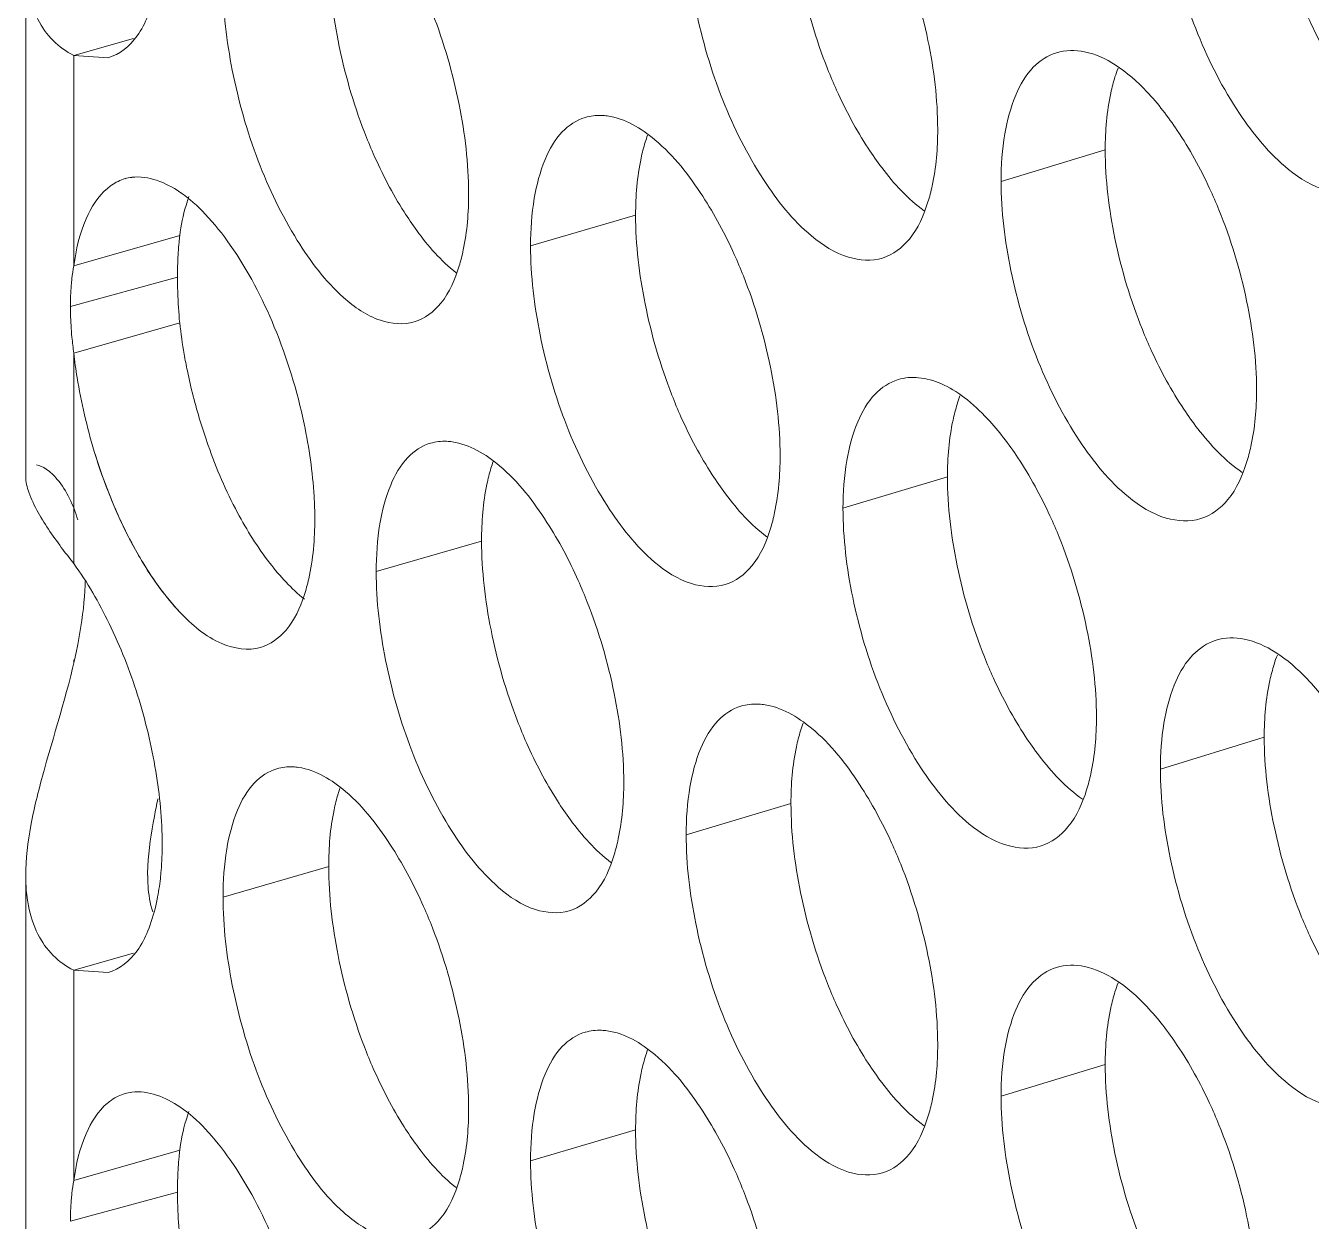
# Model space of a CAD drawing. Header units: millimetres. Extents: x 1177 to 4147, y 93 to 2194.
# Drawn here: x 2491.77 to 2502.84, y 1053.9 to 1064.19 of the extents above; entities that cross this region are included whole.
import ezdxf

# ---------------------------------------------------------------- set-up
doc = ezdxf.new("R2010")
doc.units = ezdxf.units.MM
doc.header["$LTSCALE"] = 0.1
doc.layers.get('0').update_dxf_attribs({"lineweight": 13})
doc.layers.add('标注', color=251, linetype='Continuous', lineweight=9)

# ---------------------------------------------------------------- blocks, each defined once
blk = doc.blocks.new('02')
for p, q in [((4328.801, 1106), (4328.801, 1112.345)), ((4329.392, 1108.595), (4329.392, 1111.182)), ((4328.801, 1094.75), (4328.801, 1101.095)), ((4329.392, 1097.345), (4329.392, 1099.932))]:
    blk.add_line(p, q)
at = {"layer": '标注'}
for p, q in [((4330.127, 1111.391), (4329.392, 1111.182)), ((4329.392, 1111.182), (4329.813, 1111.152)), ((4342.08, 1110.021), (4340.799, 1109.631)), ((4336.303, 1109.219), (4335.011, 1108.838)), ((4330.695, 1108.967), (4329.392, 1108.595)), ((4330.695, 1108.967), (4329.392, 1108.595)), ((4330.668, 1108.453), (4329.351, 1108.094)), ((4330.668, 1108.453), (4329.351, 1108.094)), ((4330.695, 1107.891), (4329.392, 1107.519)), ((4330.695, 1107.891), (4329.392, 1107.519)), ((4329.392, 1104.932), (4329.392, 1107.519)), ((4340.139, 1105.999), (4338.854, 1105.612)), ((4334.408, 1105.21), (4333.112, 1104.833)), ((4334.408, 1105.21), (4333.112, 1104.833)), ((4329.392, 1103.71), (4329.392, 1103.748)), ((4344.036, 1102.798), (4342.758, 1102.405)), ((4338.214, 1101.982), (4336.925, 1101.598)), ((4338.214, 1101.982), (4336.925, 1101.598)), ((4332.528, 1101.207), (4331.228, 1100.832)), ((4330.127, 1100.141), (4329.392, 1099.932)), ((4329.392, 1099.932), (4329.813, 1099.902)), ((4342.08, 1098.771), (4340.799, 1098.381)), ((4342.08, 1098.771), (4340.799, 1098.381)), ((4336.303, 1097.969), (4335.011, 1097.588)), ((4330.695, 1097.717), (4329.392, 1097.345)), ((4330.668, 1097.203), (4329.351, 1096.844))]:
    blk.add_line(p, q, dxfattribs=at)
for centre, radius, start, end in [((4344.003, 1110.354), 1.889, 159.2059, 162.6715), ((4338.27, 1109.548), 1.933, 160.2403, 163.0029), ((4330.173, 1109.136), 0.55, 97.1735, 105.9366), ((4330.173, 1109.136), 0.55, 97.1735, 105.9366), ((4331.697, 1108.179), 2.342, 169.768, 173.6853), ((4331.697, 1108.179), 2.342, 169.768, 173.6853), ((4335.848, 1108.455), 5.18, 178.0496, 180.0207), ((4335.848, 1108.455), 5.18, 178.0496, 180.0207), ((4336.345, 1108.454), 5.677, 180.0086, 181.863), ((4336.345, 1108.454), 5.677, 180.0086, 181.863), ((4336.687, 1108.466), 6.02, 181.871, 185.483), ((4336.687, 1108.466), 6.02, 181.871, 185.483), ((4336.712, 1108.554), 6.053, 186.2893, 189.956), ((4336.712, 1108.554), 6.053, 186.2893, 189.956), ((4333.9, 1108.141), 4.55, 185.3339, 187.8588), ((4333.9, 1108.141), 4.55, 185.3339, 187.8588), ((4342.076, 1106.331), 1.903, 159.5485, 162.781), ((4336.39, 1105.539), 1.95, 160.5892, 163.1153), ((4336.39, 1105.539), 1.95, 160.5892, 163.1153), ((4343.627, 1103.394), 0.623, 107.151, 111.3587), ((4345.946, 1103.132), 1.875, 158.8656, 162.563), ((4340.165, 1102.312), 1.918, 159.8933, 162.8914), ((4340.165, 1102.312), 1.918, 159.8933, 162.8914), ((4334.526, 1101.533), 1.966, 160.9402, 163.2288), ((4332.677, 1101.098), 2.377, 177.2621, 180.0726), ((4344.003, 1099.104), 1.889, 159.2059, 162.6715), ((4344.003, 1099.104), 1.889, 159.2059, 162.6715), ((4338.27, 1098.298), 1.933, 160.2403, 163.0029), ((4330.173, 1097.886), 0.55, 97.1735, 105.9366), ((4331.697, 1096.929), 2.342, 169.768, 173.6853), ((4335.848, 1097.205), 5.18, 178.0496, 180.0207), ((4336.345, 1097.204), 5.677, 180.0086, 181.863), ((4336.687, 1097.216), 6.02, 181.871, 185.483)]:
    blk.add_arc(centre, radius, start, end, dxfattribs=at)
for points, knots in [([(4342.758, 1113.655), (4342.758, 1113.288), (4342.853, 1112.532), (4343.179, 1111.451), (4343.667, 1110.502), (4344.099, 1109.971), (4344.336, 1109.779)], [0, 0, 0, 0, 0.256412, 0.529221, 0.786254, 1, 1, 1, 1]), ([(4338.214, 1113.232), (4338.214, 1112.865), (4338.307, 1112.109), (4338.52, 1111.379), (4338.664, 1111.017)], [0, 0, 0, 0, 0.484725, 1, 1, 1, 1]), ([(4336.925, 1112.848), (4336.925, 1112.481), (4337.018, 1111.725), (4337.335, 1110.642), (4337.812, 1109.691), (4338.234, 1109.155), (4338.467, 1108.961)], [0, 0, 0, 0, 0.256988, 0.530284, 0.787246, 1, 1, 1, 1]), ([(4332.528, 1112.457), (4332.528, 1112.09), (4332.618, 1111.333), (4332.827, 1110.602), (4332.967, 1110.239)], [0, 0, 0, 0, 0.484841, 1, 1, 1, 1]), ([(4340.019, 1110.273), (4340.019, 1110.639), (4339.925, 1111.395), (4339.709, 1112.124), (4339.564, 1112.486)], [0, 0, 0, 0, 0.484554, 1, 1, 1, 1]), ([(4328.801, 1112.345), (4328.8, 1112.1), (4328.855, 1111.733), (4329.123, 1111.354), (4329.299, 1111.228), (4329.392, 1111.182)], [0, 0, 0, 0, 0.536627, 0.771347, 1, 1, 1, 1]), ([(4331.228, 1112.082), (4331.228, 1111.719), (4331.318, 1110.97), (4331.622, 1109.895), (4332.079, 1108.945), (4332.485, 1108.405), (4332.711, 1108.205)], [0, 0, 0, 0, 0.256731, 0.529807, 0.786809, 1, 1, 1, 1]), ([(4329.813, 1111.152), (4329.956, 1111.193), (4330.159, 1111.364), (4330.317, 1111.676), (4330.376, 1111.87), (4330.401, 1111.975)], [0, 0, 0, 0, 0.426718, 0.691609, 1, 1, 1, 1]), ([(4344.496, 1111.836), (4344.532, 1111.748), (4344.679, 1111.411), (4344.857, 1111.087), (4345.008, 1110.861)], [0, 0, 0, 0, 0.260408, 1, 1, 1, 1]), ([(4334.249, 1109.485), (4334.249, 1109.852), (4334.157, 1110.608), (4333.946, 1111.338), (4333.805, 1111.701)], [0, 0, 0, 0, 0.48467, 1, 1, 1, 1]), ([(4342.966, 1110.258), (4342.854, 1110.426), (4342.627, 1110.723), (4342.244, 1111.065), (4341.855, 1111.25), (4341.59, 1111.249), (4341.48, 1111.215)], [0, 0, 0, 0, 0.324351, 0.596195, 0.815556, 1, 1, 1, 1]), ([(4341.48, 1111.215), (4341.372, 1111.183), (4341.157, 1111.038), (4340.95, 1110.672), (4340.824, 1110.189), (4340.799, 1109.827), (4340.799, 1109.631)], [0, 0, 0, 0, 0.184776, 0.405862, 0.677804, 1, 1, 1, 1]), ([(4338.664, 1111.017), (4338.699, 1110.928), (4338.842, 1110.591), (4339.016, 1110.266), (4339.164, 1110.039)], [0, 0, 0, 0, 0.260671, 1, 1, 1, 1]), ([(4342.2, 1110.917), (4342.18, 1110.852), (4342.104, 1110.559), (4342.08, 1110.255), (4342.08, 1110.021)], [0, 0, 0, 0, 0.225626, 1, 1, 1, 1]), ([(4335.681, 1110.419), (4335.576, 1110.388), (4335.362, 1110.244), (4335.16, 1109.879), (4335.035, 1109.397), (4335.011, 1109.035), (4335.011, 1108.838)], [0, 0, 0, 0, 0.18233, 0.402579, 0.67547, 1, 1, 1, 1]), ([(4335.955, 1110.437), (4335.931, 1110.44), (4335.84, 1110.449), (4335.747, 1110.438), (4335.681, 1110.419)], [0, 0, 0, 0, 0.259303, 1, 1, 1, 1]), ([(4337.128, 1109.45), (4336.963, 1109.704), (4336.645, 1110.12), (4336.171, 1110.406), (4335.955, 1110.437)], [0, 0, 0, 0, 0.581214, 1, 1, 1, 1]), ([(4332.967, 1110.239), (4333.001, 1110.15), (4333.141, 1109.811), (4333.311, 1109.485), (4333.455, 1109.257)], [0, 0, 0, 0, 0.260931, 1, 1, 1, 1]), ([(4339.899, 1109.379), (4339.919, 1109.444), (4339.995, 1109.736), (4340.019, 1110.04), (4340.019, 1110.273)], [0, 0, 0, 0, 0.225563, 1, 1, 1, 1]), ([(4343.479, 1109.281), (4343.443, 1109.37), (4343.296, 1109.708), (4343.118, 1110.032), (4342.966, 1110.258)], [0, 0, 0, 0, 0.260387, 1, 1, 1, 1]), ([(4336.421, 1110.114), (4336.401, 1110.049), (4336.327, 1109.756), (4336.303, 1109.452), (4336.303, 1109.219)], [0, 0, 0, 0, 0.225225, 1, 1, 1, 1]), ([(4339.164, 1110.039), (4339.217, 1109.958), (4339.414, 1109.676), (4339.651, 1109.415), (4339.853, 1109.27)], [0, 0, 0, 0, 0.279659, 1, 1, 1, 1]), ([(4342.08, 1110.021), (4342.08, 1109.655), (4342.174, 1108.898), (4342.391, 1108.17), (4342.537, 1107.809)], [0, 0, 0, 0, 0.484648, 1, 1, 1, 1]), ([(4331.316, 1108.85), (4331.223, 1108.984), (4331.035, 1109.222), (4330.662, 1109.559), (4330.309, 1109.708), (4330.104, 1109.683)], [0, 0, 0, 0, 0.320968, 0.5929, 1, 1, 1, 1]), ([(4331.316, 1108.85), (4331.223, 1108.984), (4331.035, 1109.222), (4330.662, 1109.559), (4330.309, 1109.708), (4330.104, 1109.683)], [0, 0, 0, 0, 0.320968, 0.5929, 1, 1, 1, 1]), ([(4344.336, 1109.779), (4344.475, 1109.667), (4344.755, 1109.492), (4345.098, 1109.473), (4345.235, 1109.515)], [0, 0, 0, 0, 0.555309, 1, 1, 1, 1]), ([(4329.805, 1109.547), (4329.689, 1109.448), (4329.497, 1109.136), (4329.419, 1108.792), (4329.392, 1108.595)], [0, 0, 0, 0, 0.434523, 1, 1, 1, 1]), ([(4329.805, 1109.547), (4329.689, 1109.448), (4329.497, 1109.136), (4329.419, 1108.792), (4329.392, 1108.595)], [0, 0, 0, 0, 0.434523, 1, 1, 1, 1]), ([(4330.022, 1109.666), (4329.963, 1109.649), (4329.887, 1109.611), (4329.821, 1109.56), (4329.805, 1109.547)], [0, 0, 0, 0, 0.740858, 1, 1, 1, 1]), ([(4330.022, 1109.666), (4329.963, 1109.649), (4329.887, 1109.611), (4329.821, 1109.56), (4329.805, 1109.547)], [0, 0, 0, 0, 0.740858, 1, 1, 1, 1]), ([(4340.799, 1109.631), (4340.799, 1109.265), (4340.893, 1108.508), (4341.216, 1107.427), (4341.7, 1106.477), (4342.129, 1105.944), (4342.365, 1105.752)], [0, 0, 0, 0, 0.256604, 0.529576, 0.786585, 1, 1, 1, 1]), ([(4330.808, 1109.446), (4330.795, 1109.41), (4330.744, 1109.253), (4330.712, 1109.092), (4330.695, 1108.967)], [0, 0, 0, 0, 0.232223, 1, 1, 1, 1]), ([(4330.808, 1109.446), (4330.795, 1109.41), (4330.744, 1109.253), (4330.712, 1109.092), (4330.695, 1108.967)], [0, 0, 0, 0, 0.232223, 1, 1, 1, 1]), ([(4334.132, 1108.592), (4334.152, 1108.657), (4334.226, 1108.949), (4334.249, 1109.252), (4334.249, 1109.485)], [0, 0, 0, 0, 0.225161, 1, 1, 1, 1]), ([(4337.629, 1108.47), (4337.594, 1108.559), (4337.45, 1108.897), (4337.276, 1109.222), (4337.128, 1109.45)], [0, 0, 0, 0, 0.26065, 1, 1, 1, 1]), ([(4339.34, 1108.69), (4339.469, 1108.729), (4339.727, 1108.929), (4339.848, 1109.216), (4339.899, 1109.379)], [0, 0, 0, 0, 0.441719, 1, 1, 1, 1]), ([(4333.455, 1109.257), (4333.505, 1109.179), (4333.689, 1108.907), (4333.909, 1108.654), (4334.096, 1108.508)], [0, 0, 0, 0, 0.278486, 1, 1, 1, 1]), ([(4336.303, 1109.219), (4336.303, 1108.852), (4336.395, 1108.096), (4336.607, 1107.366), (4336.75, 1107.003)], [0, 0, 0, 0, 0.484764, 1, 1, 1, 1]), ([(4343.941, 1107.071), (4343.941, 1107.437), (4343.845, 1108.193), (4343.626, 1108.921), (4343.479, 1109.281)], [0, 0, 0, 0, 0.484476, 1, 1, 1, 1]), ([(4330.695, 1108.967), (4330.692, 1108.94), (4330.68, 1108.828), (4330.674, 1108.716), (4330.671, 1108.631)], [0, 0, 0, 0, 0.242582, 1, 1, 1, 1]), ([(4330.695, 1108.967), (4330.692, 1108.94), (4330.68, 1108.828), (4330.674, 1108.716), (4330.671, 1108.631)], [0, 0, 0, 0, 0.242582, 1, 1, 1, 1]), ([(4338.467, 1108.961), (4338.602, 1108.849), (4338.872, 1108.673), (4339.207, 1108.649), (4339.34, 1108.69)], [0, 0, 0, 0, 0.557203, 1, 1, 1, 1]), ([(4332.225, 1106.65), (4332.14, 1107.057), (4331.905, 1107.823), (4331.535, 1108.537), (4331.316, 1108.85)], [0, 0, 0, 0, 0.521078, 1, 1, 1, 1]), ([(4332.225, 1106.65), (4332.14, 1107.057), (4331.905, 1107.823), (4331.535, 1108.537), (4331.316, 1108.85)], [0, 0, 0, 0, 0.521078, 1, 1, 1, 1]), ([(4335.011, 1108.838), (4335.011, 1108.472), (4335.103, 1107.717), (4335.417, 1106.635), (4335.888, 1105.684), (4336.305, 1105.147), (4336.536, 1104.951)], [0, 0, 0, 0, 0.257025, 0.530351, 0.787311, 1, 1, 1, 1]), ([(4333.581, 1107.905), (4333.709, 1107.942), (4333.965, 1108.143), (4334.083, 1108.429), (4334.132, 1108.592)], [0, 0, 0, 0, 0.438663, 1, 1, 1, 1]), ([(4329.369, 1108.436), (4329.366, 1108.409), (4329.355, 1108.295), (4329.351, 1108.181), (4329.351, 1108.094)], [0, 0, 0, 0, 0.240746, 1, 1, 1, 1]), ([(4329.369, 1108.436), (4329.366, 1108.409), (4329.355, 1108.295), (4329.351, 1108.181), (4329.351, 1108.094)], [0, 0, 0, 0, 0.240746, 1, 1, 1, 1]), ([(4338.081, 1106.256), (4338.081, 1106.622), (4337.987, 1107.378), (4337.773, 1108.107), (4337.629, 1108.47)], [0, 0, 0, 0, 0.484593, 1, 1, 1, 1]), ([(4329.351, 1108.094), (4329.351, 1108.063), (4329.353, 1107.938), (4329.36, 1107.813), (4329.369, 1107.718)], [0, 0, 0, 0, 0.242279, 1, 1, 1, 1]), ([(4329.351, 1108.094), (4329.351, 1108.063), (4329.353, 1107.938), (4329.36, 1107.813), (4329.369, 1107.718)], [0, 0, 0, 0, 0.242279, 1, 1, 1, 1]), ([(4332.711, 1108.205), (4332.843, 1108.087), (4333.109, 1107.899), (4333.448, 1107.866), (4333.581, 1107.905)], [0, 0, 0, 0, 0.561342, 1, 1, 1, 1]), ([(4342.537, 1107.809), (4342.573, 1107.72), (4342.718, 1107.383), (4342.895, 1107.059), (4343.045, 1106.832)], [0, 0, 0, 0, 0.260496, 1, 1, 1, 1]), ([(4329.392, 1107.519), (4329.403, 1107.42), (4329.459, 1107.012), (4329.554, 1106.61), (4329.644, 1106.312)], [0, 0, 0, 0, 0.243528, 1, 1, 1, 1]), ([(4329.392, 1107.519), (4329.403, 1107.42), (4329.459, 1107.012), (4329.554, 1106.61), (4329.644, 1106.312)], [0, 0, 0, 0, 0.243528, 1, 1, 1, 1]), ([(4330.75, 1107.507), (4330.762, 1107.439), (4330.815, 1107.161), (4330.885, 1106.887), (4330.947, 1106.684)], [0, 0, 0, 0, 0.247361, 1, 1, 1, 1]), ([(4330.75, 1107.507), (4330.762, 1107.439), (4330.815, 1107.161), (4330.885, 1106.887), (4330.947, 1106.684)], [0, 0, 0, 0, 0.247361, 1, 1, 1, 1]), ([(4339.532, 1107.195), (4339.425, 1107.163), (4339.21, 1107.018), (4339.005, 1106.653), (4338.879, 1106.171), (4338.854, 1105.808), (4338.854, 1105.612)], [0, 0, 0, 0, 0.183968, 0.404776, 0.677031, 1, 1, 1, 1]), ([(4341.005, 1106.234), (4340.894, 1106.402), (4340.692, 1106.668), (4340.368, 1106.973), (4340.08, 1107.151), (4339.797, 1107.234), (4339.613, 1107.22), (4339.532, 1107.195)], [0, 0, 0, 0, 0.324474, 0.533713, 0.711862, 0.863947, 1, 1, 1, 1]), ([(4336.75, 1107.003), (4336.785, 1106.914), (4336.926, 1106.576), (4337.099, 1106.251), (4337.246, 1106.024)], [0, 0, 0, 0, 0.260758, 1, 1, 1, 1]), ([(4343.819, 1106.176), (4343.84, 1106.241), (4343.916, 1106.533), (4343.941, 1106.837), (4343.941, 1107.071)], [0, 0, 0, 0, 0.225833, 1, 1, 1, 1]), ([(4340.259, 1106.894), (4340.239, 1106.829), (4340.164, 1106.537), (4340.139, 1106.233), (4340.139, 1105.999)], [0, 0, 0, 0, 0.225492, 1, 1, 1, 1]), ([(4343.045, 1106.832), (4343.1, 1106.75), (4343.306, 1106.461), (4343.555, 1106.196), (4343.766, 1106.052)], [0, 0, 0, 0, 0.280375, 1, 1, 1, 1]), ([(4330.947, 1106.684), (4330.977, 1106.584), (4331.104, 1106.199), (4331.264, 1105.824), (4331.406, 1105.558)], [0, 0, 0, 0, 0.257432, 1, 1, 1, 1]), ([(4330.947, 1106.684), (4330.977, 1106.584), (4331.104, 1106.199), (4331.264, 1105.824), (4331.406, 1105.558)], [0, 0, 0, 0, 0.257432, 1, 1, 1, 1]), ([(4332.357, 1105.482), (4332.357, 1105.575), (4332.344, 1105.967), (4332.287, 1106.357), (4332.225, 1106.65)], [0, 0, 0, 0, 0.236743, 1, 1, 1, 1]), ([(4332.357, 1105.482), (4332.357, 1105.575), (4332.344, 1105.967), (4332.287, 1106.357), (4332.225, 1106.65)], [0, 0, 0, 0, 0.236743, 1, 1, 1, 1]), ([(4333.779, 1106.413), (4333.673, 1106.382), (4333.461, 1106.238), (4333.26, 1105.874), (4333.136, 1105.392), (4333.112, 1105.029), (4333.112, 1104.833)], [0, 0, 0, 0, 0.181499, 0.401469, 0.674683, 1, 1, 1, 1]), ([(4333.779, 1106.413), (4333.673, 1106.382), (4333.461, 1106.238), (4333.26, 1105.874), (4333.136, 1105.392), (4333.112, 1105.029), (4333.112, 1104.833)], [0, 0, 0, 0, 0.181499, 0.401469, 0.674683, 1, 1, 1, 1]), ([(4334.048, 1106.429), (4334.025, 1106.433), (4333.935, 1106.441), (4333.843, 1106.431), (4333.779, 1106.413)], [0, 0, 0, 0, 0.259359, 1, 1, 1, 1]), ([(4334.048, 1106.429), (4334.025, 1106.433), (4333.935, 1106.441), (4333.843, 1106.431), (4333.779, 1106.413)], [0, 0, 0, 0, 0.259359, 1, 1, 1, 1]), ([(4335.213, 1105.439), (4335.049, 1105.694), (4334.734, 1106.11), (4334.263, 1106.398), (4334.048, 1106.429)], [0, 0, 0, 0, 0.582011, 1, 1, 1, 1]), ([(4335.213, 1105.439), (4335.049, 1105.694), (4334.734, 1106.11), (4334.263, 1106.398), (4334.048, 1106.429)], [0, 0, 0, 0, 0.582011, 1, 1, 1, 1]), ([(4329.644, 1106.312), (4329.675, 1106.212), (4329.801, 1105.827), (4329.962, 1105.452), (4330.104, 1105.186)], [0, 0, 0, 0, 0.257377, 1, 1, 1, 1]), ([(4329.644, 1106.312), (4329.762, 1105.925), (4330.041, 1105.224), (4330.459, 1104.587), (4330.696, 1104.336)], [0, 0, 0, 0, 0.540054, 1, 1, 1, 1]), ([(4337.962, 1105.362), (4337.982, 1105.427), (4338.056, 1105.719), (4338.081, 1106.023), (4338.081, 1106.256)], [0, 0, 0, 0, 0.225428, 1, 1, 1, 1]), ([(4341.514, 1105.256), (4341.478, 1105.345), (4341.332, 1105.683), (4341.155, 1106.007), (4341.005, 1106.234)], [0, 0, 0, 0, 0.260475, 1, 1, 1, 1]), ([(4328.932, 1106.145), (4328.974, 1106.14), (4329.073, 1106.09), (4329.281, 1105.885), (4329.389, 1105.649), (4329.441, 1105.471)], [0, 0, 0, 0, 0.148198, 0.361925, 1, 1, 1, 1]), ([(4334.524, 1106.105), (4334.505, 1106.04), (4334.431, 1105.747), (4334.408, 1105.444), (4334.408, 1105.21)], [0, 0, 0, 0, 0.225092, 1, 1, 1, 1]), ([(4334.524, 1106.105), (4334.505, 1106.04), (4334.431, 1105.747), (4334.408, 1105.444), (4334.408, 1105.21)], [0, 0, 0, 0, 0.225092, 1, 1, 1, 1]), ([(4343.255, 1105.485), (4343.385, 1105.525), (4343.644, 1105.725), (4343.768, 1106.014), (4343.819, 1106.176)], [0, 0, 0, 0, 0.443684, 1, 1, 1, 1]), ([(4328.954, 1105.561), (4328.91, 1105.641), (4328.841, 1105.781), (4328.801, 1105.936), (4328.801, 1106)], [0, 0, 0, 0, 0.58968, 1, 1, 1, 1]), ([(4337.246, 1106.024), (4337.297, 1105.944), (4337.491, 1105.665), (4337.721, 1105.407), (4337.919, 1105.261)], [0, 0, 0, 0, 0.279282, 1, 1, 1, 1]), ([(4340.139, 1105.999), (4340.139, 1105.633), (4340.233, 1104.876), (4340.448, 1104.147), (4340.593, 1103.786)], [0, 0, 0, 0, 0.484687, 1, 1, 1, 1]), ([(4342.365, 1105.752), (4342.502, 1105.64), (4342.779, 1105.464), (4343.119, 1105.444), (4343.255, 1105.485)], [0, 0, 0, 0, 0.555929, 1, 1, 1, 1]), ([(4329.392, 1104.932), (4329.347, 1104.989), (4329.191, 1105.191), (4329.044, 1105.401), (4328.954, 1105.561)], [0, 0, 0, 0, 0.283462, 1, 1, 1, 1]), ([(4331.406, 1105.558), (4331.522, 1105.342), (4331.761, 1104.959), (4332.068, 1104.623), (4332.228, 1104.496)], [0, 0, 0, 0, 0.545672, 1, 1, 1, 1]), ([(4331.406, 1105.558), (4331.522, 1105.342), (4331.761, 1104.959), (4332.068, 1104.623), (4332.228, 1104.496)], [0, 0, 0, 0, 0.545672, 1, 1, 1, 1]), ([(4338.854, 1105.612), (4338.854, 1105.246), (4338.948, 1104.489), (4339.268, 1103.407), (4339.749, 1102.457), (4340.174, 1101.922), (4340.408, 1101.729)], [0, 0, 0, 0, 0.256797, 0.52993, 0.786916, 1, 1, 1, 1]), ([(4332.225, 1104.539), (4332.248, 1104.607), (4332.331, 1104.914), (4332.357, 1105.235), (4332.357, 1105.482)], [0, 0, 0, 0, 0.223003, 1, 1, 1, 1]), ([(4332.225, 1104.539), (4332.248, 1104.607), (4332.331, 1104.914), (4332.357, 1105.235), (4332.357, 1105.482)], [0, 0, 0, 0, 0.223003, 1, 1, 1, 1]), ([(4335.709, 1104.458), (4335.674, 1104.547), (4335.532, 1104.885), (4335.36, 1105.211), (4335.213, 1105.439)], [0, 0, 0, 0, 0.260737, 1, 1, 1, 1]), ([(4335.709, 1104.458), (4335.674, 1104.547), (4335.532, 1104.885), (4335.36, 1105.211), (4335.213, 1105.439)], [0, 0, 0, 0, 0.260737, 1, 1, 1, 1]), ([(4337.405, 1104.674), (4337.534, 1104.712), (4337.791, 1104.912), (4337.911, 1105.199), (4337.962, 1105.362)], [0, 0, 0, 0, 0.440715, 1, 1, 1, 1]), ([(4341.972, 1103.045), (4341.972, 1103.411), (4341.877, 1104.167), (4341.66, 1104.895), (4341.514, 1105.256)], [0, 0, 0, 0, 0.484515, 1, 1, 1, 1]), ([(4330.104, 1105.186), (4330.148, 1105.104), (4330.32, 1104.803), (4330.523, 1104.52), (4330.696, 1104.336)], [0, 0, 0, 0, 0.271397, 1, 1, 1, 1]), ([(4334.408, 1105.21), (4334.408, 1104.844), (4334.499, 1104.087), (4334.709, 1103.357), (4334.851, 1102.994)], [0, 0, 0, 0, 0.484802, 1, 1, 1, 1]), ([(4334.408, 1105.21), (4334.408, 1104.844), (4334.499, 1104.087), (4334.709, 1103.357), (4334.851, 1102.994)], [0, 0, 0, 0, 0.484802, 1, 1, 1, 1]), ([(4330.479, 1101.483), (4330.479, 1101.782), (4330.418, 1102.403), (4330.199, 1103.316), (4329.861, 1104.177), (4329.56, 1104.702), (4329.392, 1104.932)], [0, 0, 0, 0, 0.24518, 0.507954, 0.766556, 1, 1, 1, 1]), ([(4336.536, 1104.951), (4336.67, 1104.838), (4336.938, 1104.66), (4337.272, 1104.634), (4337.405, 1104.674)], [0, 0, 0, 0, 0.558251, 1, 1, 1, 1]), ([(4333.112, 1104.833), (4333.112, 1104.468), (4333.203, 1103.716), (4333.511, 1102.638), (4333.976, 1101.687), (4334.388, 1101.149), (4334.616, 1100.951)], [0, 0, 0, 0, 0.25688, 0.530083, 0.787064, 1, 1, 1, 1]), ([(4333.112, 1104.833), (4333.112, 1104.468), (4333.203, 1103.716), (4333.511, 1102.638), (4333.976, 1101.687), (4334.388, 1101.149), (4334.616, 1100.951)], [0, 0, 0, 0, 0.25688, 0.530083, 0.787064, 1, 1, 1, 1]), ([(4329.532, 1104.712), (4329.531, 1104.65), (4329.518, 1104.39), (4329.479, 1104.132), (4329.441, 1103.938)], [0, 0, 0, 0, 0.238404, 1, 1, 1, 1]), ([(4331.69, 1103.902), (4331.811, 1103.937), (4332.057, 1104.119), (4332.175, 1104.388), (4332.225, 1104.539)], [0, 0, 0, 0, 0.441393, 1, 1, 1, 1]), ([(4331.69, 1103.902), (4331.811, 1103.937), (4332.057, 1104.119), (4332.175, 1104.388), (4332.225, 1104.539)], [0, 0, 0, 0, 0.441393, 1, 1, 1, 1]), ([(4336.157, 1102.243), (4336.157, 1102.61), (4336.065, 1103.366), (4335.852, 1104.095), (4335.709, 1104.458)], [0, 0, 0, 0, 0.484632, 1, 1, 1, 1]), ([(4336.157, 1102.243), (4336.157, 1102.61), (4336.065, 1103.366), (4335.852, 1104.095), (4335.709, 1104.458)], [0, 0, 0, 0, 0.484632, 1, 1, 1, 1]), ([(4330.696, 1104.336), (4330.844, 1104.18), (4331.132, 1103.924), (4331.537, 1103.858), (4331.69, 1103.902)], [0, 0, 0, 0, 0.574979, 1, 1, 1, 1]), ([(4330.696, 1104.336), (4330.844, 1104.18), (4331.132, 1103.924), (4331.537, 1103.858), (4331.69, 1103.902)], [0, 0, 0, 0, 0.574979, 1, 1, 1, 1]), ([(4343.4, 1103.975), (4343.297, 1103.935), (4343.095, 1103.779), (4342.901, 1103.417), (4342.782, 1102.946), (4342.758, 1102.594), (4342.758, 1102.405)], [0, 0, 0, 0, 0.186349, 0.409523, 0.681034, 1, 1, 1, 1]), ([(4344.942, 1103.037), (4344.829, 1103.205), (4344.599, 1103.502), (4344.213, 1103.843), (4343.82, 1104.026), (4343.554, 1104.024), (4343.443, 1103.99)], [0, 0, 0, 0, 0.323685, 0.595295, 0.814917, 1, 1, 1, 1]), ([(4329.441, 1103.938), (4329.339, 1103.419), (4329.098, 1102.688), (4328.856, 1101.746), (4328.801, 1101.301), (4328.801, 1101.095)], [0, 0, 0, 0, 0.543055, 0.787808, 1, 1, 1, 1]), ([(4340.593, 1103.786), (4340.628, 1103.697), (4340.773, 1103.359), (4340.948, 1103.035), (4341.097, 1102.808)], [0, 0, 0, 0, 0.260583, 1, 1, 1, 1]), ([(4344.157, 1103.693), (4344.137, 1103.628), (4344.06, 1103.336), (4344.036, 1103.031), (4344.036, 1102.798)], [0, 0, 0, 0, 0.225761, 1, 1, 1, 1]), ([(4337.876, 1103.199), (4337.853, 1103.202), (4337.76, 1103.21), (4337.665, 1103.2), (4337.599, 1103.18)], [0, 0, 0, 0, 0.259249, 1, 1, 1, 1]), ([(4337.876, 1103.199), (4337.853, 1103.202), (4337.76, 1103.21), (4337.665, 1103.2), (4337.599, 1103.18)], [0, 0, 0, 0, 0.259249, 1, 1, 1, 1]), ([(4339.059, 1102.215), (4338.893, 1102.468), (4338.571, 1102.885), (4338.094, 1103.169), (4337.876, 1103.199)], [0, 0, 0, 0, 0.580424, 1, 1, 1, 1]), ([(4339.059, 1102.215), (4338.893, 1102.468), (4338.571, 1102.885), (4338.094, 1103.169), (4337.876, 1103.199)], [0, 0, 0, 0, 0.580424, 1, 1, 1, 1]), ([(4337.599, 1103.18), (4337.493, 1103.148), (4337.279, 1103.004), (4337.075, 1102.639), (4336.95, 1102.157), (4336.925, 1101.794), (4336.925, 1101.598)], [0, 0, 0, 0, 0.183153, 0.403682, 0.676253, 1, 1, 1, 1]), ([(4337.599, 1103.18), (4337.493, 1103.148), (4337.279, 1103.004), (4337.075, 1102.639), (4336.95, 1102.157), (4336.925, 1101.794), (4336.925, 1101.598)], [0, 0, 0, 0, 0.183153, 0.403682, 0.676253, 1, 1, 1, 1]), ([(4341.851, 1102.15), (4341.872, 1102.215), (4341.948, 1102.507), (4341.972, 1102.811), (4341.972, 1103.045)], [0, 0, 0, 0, 0.225697, 1, 1, 1, 1]), ([(4334.851, 1102.994), (4334.885, 1102.905), (4335.026, 1102.567), (4335.197, 1102.241), (4335.343, 1102.013)], [0, 0, 0, 0, 0.260845, 1, 1, 1, 1]), ([(4334.851, 1102.994), (4334.885, 1102.905), (4335.026, 1102.567), (4335.197, 1102.241), (4335.343, 1102.013)], [0, 0, 0, 0, 0.260845, 1, 1, 1, 1]), ([(4338.332, 1102.877), (4338.312, 1102.812), (4338.238, 1102.519), (4338.214, 1102.215), (4338.214, 1101.982)], [0, 0, 0, 0, 0.225358, 1, 1, 1, 1]), ([(4338.332, 1102.877), (4338.312, 1102.812), (4338.238, 1102.519), (4338.214, 1102.215), (4338.214, 1101.982)], [0, 0, 0, 0, 0.225358, 1, 1, 1, 1]), ([(4341.097, 1102.808), (4341.151, 1102.726), (4341.353, 1102.441), (4341.595, 1102.178), (4341.802, 1102.034)], [0, 0, 0, 0, 0.280024, 1, 1, 1, 1]), ([(4344.036, 1102.798), (4344.036, 1102.431), (4344.131, 1101.675), (4344.35, 1100.947), (4344.496, 1100.586)], [0, 0, 0, 0, 0.48461, 1, 1, 1, 1]), ([(4331.891, 1102.41), (4331.787, 1102.38), (4331.575, 1102.237), (4331.375, 1101.874), (4331.252, 1101.392), (4331.228, 1101.029), (4331.228, 1100.832)], [0, 0, 0, 0, 0.180661, 0.40035, 0.673891, 1, 1, 1, 1]), ([(4332.157, 1102.426), (4332.134, 1102.429), (4332.046, 1102.438), (4331.955, 1102.429), (4331.891, 1102.41)], [0, 0, 0, 0, 0.259416, 1, 1, 1, 1]), ([(4333.312, 1101.433), (4333.15, 1101.688), (4332.839, 1102.104), (4332.371, 1102.394), (4332.157, 1102.426)], [0, 0, 0, 0, 0.582814, 1, 1, 1, 1]), ([(4342.758, 1102.405), (4342.758, 1102.038), (4342.853, 1101.282), (4343.179, 1100.201), (4343.667, 1099.252), (4344.099, 1098.721), (4344.336, 1098.529)], [0, 0, 0, 0, 0.256412, 0.529221, 0.786254, 1, 1, 1, 1]), ([(4336.039, 1101.35), (4336.059, 1101.414), (4336.133, 1101.707), (4336.157, 1102.01), (4336.157, 1102.243)], [0, 0, 0, 0, 0.225294, 1, 1, 1, 1]), ([(4336.039, 1101.35), (4336.059, 1101.414), (4336.133, 1101.707), (4336.157, 1102.01), (4336.157, 1102.243)], [0, 0, 0, 0, 0.225294, 1, 1, 1, 1]), ([(4332.643, 1102.101), (4332.624, 1102.036), (4332.551, 1101.743), (4332.528, 1101.44), (4332.528, 1101.207)], [0, 0, 0, 0, 0.22496, 1, 1, 1, 1]), ([(4339.564, 1101.236), (4339.528, 1101.325), (4339.384, 1101.662), (4339.208, 1101.987), (4339.059, 1102.215)], [0, 0, 0, 0, 0.260562, 1, 1, 1, 1]), ([(4339.564, 1101.236), (4339.528, 1101.325), (4339.384, 1101.662), (4339.208, 1101.987), (4339.059, 1102.215)], [0, 0, 0, 0, 0.260562, 1, 1, 1, 1]), ([(4341.29, 1101.46), (4341.419, 1101.5), (4341.678, 1101.7), (4341.8, 1101.988), (4341.851, 1102.15)], [0, 0, 0, 0, 0.442709, 1, 1, 1, 1]), ([(4330.426, 1102.039), (4330.411, 1101.967), (4330.357, 1101.693), (4330.313, 1101.416), (4330.304, 1101.211)], [0, 0, 0, 0, 0.264477, 1, 1, 1, 1]), ([(4335.343, 1102.013), (4335.393, 1101.934), (4335.582, 1101.659), (4335.807, 1101.403), (4336, 1101.257)], [0, 0, 0, 0, 0.27889, 1, 1, 1, 1]), ([(4335.343, 1102.013), (4335.393, 1101.934), (4335.582, 1101.659), (4335.807, 1101.403), (4336, 1101.257)], [0, 0, 0, 0, 0.27889, 1, 1, 1, 1]), ([(4338.214, 1101.982), (4338.214, 1101.615), (4338.307, 1100.859), (4338.52, 1100.129), (4338.664, 1099.767)], [0, 0, 0, 0, 0.484725, 1, 1, 1, 1]), ([(4338.214, 1101.982), (4338.214, 1101.615), (4338.307, 1100.859), (4338.52, 1100.129), (4338.664, 1099.767)], [0, 0, 0, 0, 0.484725, 1, 1, 1, 1]), ([(4340.408, 1101.729), (4340.545, 1101.617), (4340.818, 1101.441), (4341.155, 1101.419), (4341.29, 1101.46)], [0, 0, 0, 0, 0.55656, 1, 1, 1, 1]), ([(4330.457, 1101.057), (4330.46, 1101.091), (4330.474, 1101.233), (4330.479, 1101.375), (4330.479, 1101.483)], [0, 0, 0, 0, 0.240443, 1, 1, 1, 1]), ([(4336.925, 1101.598), (4336.925, 1101.231), (4337.018, 1100.475), (4337.335, 1099.392), (4337.812, 1098.441), (4338.234, 1097.905), (4338.467, 1097.711)], [0, 0, 0, 0, 0.256988, 0.530284, 0.787246, 1, 1, 1, 1]), ([(4336.925, 1101.598), (4336.925, 1101.231), (4337.018, 1100.475), (4337.335, 1099.392), (4337.812, 1098.441), (4338.234, 1097.905), (4338.467, 1097.711)], [0, 0, 0, 0, 0.256988, 0.530284, 0.787246, 1, 1, 1, 1]), ([(4333.805, 1100.451), (4333.77, 1100.54), (4333.629, 1100.879), (4333.458, 1101.205), (4333.312, 1101.433)], [0, 0, 0, 0, 0.260824, 1, 1, 1, 1]), ([(4335.486, 1100.662), (4335.613, 1100.7), (4335.87, 1100.9), (4335.989, 1101.187), (4336.039, 1101.35)], [0, 0, 0, 0, 0.439697, 1, 1, 1, 1]), ([(4335.486, 1100.662), (4335.613, 1100.7), (4335.87, 1100.9), (4335.989, 1101.187), (4336.039, 1101.35)], [0, 0, 0, 0, 0.439697, 1, 1, 1, 1]), ([(4332.528, 1101.207), (4332.528, 1100.84), (4332.618, 1100.083), (4332.827, 1099.352), (4332.967, 1098.989)], [0, 0, 0, 0, 0.484841, 1, 1, 1, 1]), ([(4340.019, 1099.023), (4340.019, 1099.389), (4339.925, 1100.145), (4339.709, 1100.874), (4339.564, 1101.236)], [0, 0, 0, 0, 0.484554, 1, 1, 1, 1]), ([(4340.019, 1099.023), (4340.019, 1099.389), (4339.925, 1100.145), (4339.709, 1100.874), (4339.564, 1101.236)], [0, 0, 0, 0, 0.484554, 1, 1, 1, 1]), ([(4328.801, 1101.095), (4328.8, 1100.85), (4328.855, 1100.483), (4329.123, 1100.104), (4329.299, 1099.978), (4329.392, 1099.932)], [0, 0, 0, 0, 0.536627, 0.771347, 1, 1, 1, 1]), ([(4330.301, 1101.095), (4330.301, 1101.054), (4330.306, 1100.904), (4330.329, 1100.752), (4330.365, 1100.65)], [0, 0, 0, 0, 0.274396, 1, 1, 1, 1]), ([(4330.401, 1100.725), (4330.407, 1100.751), (4330.43, 1100.861), (4330.447, 1100.972), (4330.457, 1101.057)], [0, 0, 0, 0, 0.239722, 1, 1, 1, 1]), ([(4331.228, 1100.832), (4331.228, 1100.469), (4331.318, 1099.72), (4331.622, 1098.645), (4332.079, 1097.695), (4332.485, 1097.155), (4332.711, 1096.955)], [0, 0, 0, 0, 0.256731, 0.529807, 0.786809, 1, 1, 1, 1]), ([(4334.616, 1100.951), (4334.749, 1100.835), (4335.016, 1100.652), (4335.353, 1100.623), (4335.486, 1100.662)], [0, 0, 0, 0, 0.55978, 1, 1, 1, 1]), ([(4334.616, 1100.951), (4334.749, 1100.835), (4335.016, 1100.652), (4335.353, 1100.623), (4335.486, 1100.662)], [0, 0, 0, 0, 0.55978, 1, 1, 1, 1]), ([(4329.813, 1099.902), (4329.956, 1099.943), (4330.159, 1100.114), (4330.317, 1100.426), (4330.376, 1100.62), (4330.401, 1100.725)], [0, 0, 0, 0, 0.426718, 0.691609, 1, 1, 1, 1]), ([(4344.496, 1100.586), (4344.532, 1100.498), (4344.679, 1100.161), (4344.857, 1099.837), (4345.008, 1099.611)], [0, 0, 0, 0, 0.260408, 1, 1, 1, 1]), ([(4334.249, 1098.235), (4334.249, 1098.602), (4334.157, 1099.358), (4333.946, 1100.088), (4333.805, 1100.451)], [0, 0, 0, 0, 0.48467, 1, 1, 1, 1]), ([(4341.48, 1099.965), (4341.372, 1099.933), (4341.157, 1099.788), (4340.95, 1099.422), (4340.824, 1098.939), (4340.799, 1098.577), (4340.799, 1098.381)], [0, 0, 0, 0, 0.184776, 0.405862, 0.677804, 1, 1, 1, 1]), ([(4341.48, 1099.965), (4341.372, 1099.933), (4341.157, 1099.788), (4340.95, 1099.422), (4340.824, 1098.939), (4340.799, 1098.577), (4340.799, 1098.381)], [0, 0, 0, 0, 0.184776, 0.405862, 0.677804, 1, 1, 1, 1]), ([(4342.966, 1099.008), (4342.854, 1099.176), (4342.627, 1099.473), (4342.244, 1099.815), (4341.855, 1100), (4341.59, 1099.999), (4341.48, 1099.965)], [0, 0, 0, 0, 0.324351, 0.596195, 0.815556, 1, 1, 1, 1]), ([(4342.966, 1099.008), (4342.854, 1099.176), (4342.627, 1099.473), (4342.244, 1099.815), (4341.855, 1100), (4341.59, 1099.999), (4341.48, 1099.965)], [0, 0, 0, 0, 0.324351, 0.596195, 0.815556, 1, 1, 1, 1]), ([(4338.664, 1099.767), (4338.699, 1099.678), (4338.842, 1099.341), (4339.016, 1099.016), (4339.164, 1098.789)], [0, 0, 0, 0, 0.260671, 1, 1, 1, 1]), ([(4338.664, 1099.767), (4338.699, 1099.678), (4338.842, 1099.341), (4339.016, 1099.016), (4339.164, 1098.789)], [0, 0, 0, 0, 0.260671, 1, 1, 1, 1]), ([(4342.2, 1099.667), (4342.18, 1099.602), (4342.104, 1099.309), (4342.08, 1099.005), (4342.08, 1098.771)], [0, 0, 0, 0, 0.225626, 1, 1, 1, 1]), ([(4342.2, 1099.667), (4342.18, 1099.602), (4342.104, 1099.309), (4342.08, 1099.005), (4342.08, 1098.771)], [0, 0, 0, 0, 0.225626, 1, 1, 1, 1]), ([(4335.681, 1099.169), (4335.576, 1099.138), (4335.362, 1098.994), (4335.16, 1098.629), (4335.035, 1098.147), (4335.011, 1097.785), (4335.011, 1097.588)], [0, 0, 0, 0, 0.18233, 0.402579, 0.67547, 1, 1, 1, 1]), ([(4335.955, 1099.187), (4335.931, 1099.19), (4335.84, 1099.199), (4335.747, 1099.188), (4335.681, 1099.169)], [0, 0, 0, 0, 0.259303, 1, 1, 1, 1]), ([(4337.128, 1098.2), (4336.963, 1098.454), (4336.645, 1098.87), (4336.171, 1099.156), (4335.955, 1099.187)], [0, 0, 0, 0, 0.581214, 1, 1, 1, 1]), ([(4332.967, 1098.989), (4333.001, 1098.9), (4333.141, 1098.561), (4333.311, 1098.235), (4333.455, 1098.007)], [0, 0, 0, 0, 0.260931, 1, 1, 1, 1]), ([(4339.899, 1098.129), (4339.919, 1098.194), (4339.995, 1098.486), (4340.019, 1098.79), (4340.019, 1099.023)], [0, 0, 0, 0, 0.225563, 1, 1, 1, 1]), ([(4339.899, 1098.129), (4339.919, 1098.194), (4339.995, 1098.486), (4340.019, 1098.79), (4340.019, 1099.023)], [0, 0, 0, 0, 0.225563, 1, 1, 1, 1]), ([(4343.479, 1098.031), (4343.443, 1098.12), (4343.296, 1098.458), (4343.118, 1098.782), (4342.966, 1099.008)], [0, 0, 0, 0, 0.260387, 1, 1, 1, 1]), ([(4343.479, 1098.031), (4343.443, 1098.12), (4343.296, 1098.458), (4343.118, 1098.782), (4342.966, 1099.008)], [0, 0, 0, 0, 0.260387, 1, 1, 1, 1]), ([(4336.421, 1098.864), (4336.401, 1098.799), (4336.327, 1098.506), (4336.303, 1098.202), (4336.303, 1097.969)], [0, 0, 0, 0, 0.225225, 1, 1, 1, 1]), ([(4339.164, 1098.789), (4339.217, 1098.708), (4339.414, 1098.426), (4339.651, 1098.165), (4339.853, 1098.02)], [0, 0, 0, 0, 0.279659, 1, 1, 1, 1]), ([(4339.164, 1098.789), (4339.217, 1098.708), (4339.414, 1098.426), (4339.651, 1098.165), (4339.853, 1098.02)], [0, 0, 0, 0, 0.279659, 1, 1, 1, 1]), ([(4342.08, 1098.771), (4342.08, 1098.405), (4342.174, 1097.648), (4342.391, 1096.92), (4342.537, 1096.559)], [0, 0, 0, 0, 0.484648, 1, 1, 1, 1]), ([(4342.08, 1098.771), (4342.08, 1098.405), (4342.174, 1097.648), (4342.391, 1096.92), (4342.537, 1096.559)], [0, 0, 0, 0, 0.484648, 1, 1, 1, 1]), ([(4331.316, 1097.6), (4331.223, 1097.734), (4331.035, 1097.972), (4330.662, 1098.309), (4330.309, 1098.458), (4330.104, 1098.433)], [0, 0, 0, 0, 0.320968, 0.5929, 1, 1, 1, 1]), ([(4344.336, 1098.529), (4344.475, 1098.417), (4344.755, 1098.242), (4345.098, 1098.223), (4345.235, 1098.265)], [0, 0, 0, 0, 0.555309, 1, 1, 1, 1]), ([(4329.805, 1098.297), (4329.689, 1098.198), (4329.497, 1097.886), (4329.419, 1097.542), (4329.392, 1097.345)], [0, 0, 0, 0, 0.434523, 1, 1, 1, 1]), ([(4330.022, 1098.416), (4329.963, 1098.399), (4329.887, 1098.361), (4329.821, 1098.31), (4329.805, 1098.297)], [0, 0, 0, 0, 0.740858, 1, 1, 1, 1]), ([(4340.799, 1098.381), (4340.799, 1098.015), (4340.893, 1097.258), (4341.216, 1096.177), (4341.7, 1095.227), (4342.129, 1094.694), (4342.365, 1094.502)], [0, 0, 0, 0, 0.256604, 0.529576, 0.786585, 1, 1, 1, 1]), ([(4340.799, 1098.381), (4340.799, 1098.015), (4340.893, 1097.258), (4341.216, 1096.177), (4341.7, 1095.227), (4342.129, 1094.694), (4342.365, 1094.502)], [0, 0, 0, 0, 0.256604, 0.529576, 0.786585, 1, 1, 1, 1]), ([(4330.808, 1098.196), (4330.795, 1098.16), (4330.744, 1098.003), (4330.712, 1097.842), (4330.695, 1097.717)], [0, 0, 0, 0, 0.232223, 1, 1, 1, 1]), ([(4334.132, 1097.342), (4334.152, 1097.407), (4334.226, 1097.699), (4334.249, 1098.002), (4334.249, 1098.235)], [0, 0, 0, 0, 0.225161, 1, 1, 1, 1]), ([(4337.629, 1097.22), (4337.594, 1097.309), (4337.45, 1097.647), (4337.276, 1097.972), (4337.128, 1098.2)], [0, 0, 0, 0, 0.26065, 1, 1, 1, 1]), ([(4339.34, 1097.44), (4339.469, 1097.479), (4339.727, 1097.679), (4339.848, 1097.966), (4339.899, 1098.129)], [0, 0, 0, 0, 0.441719, 1, 1, 1, 1]), ([(4339.34, 1097.44), (4339.469, 1097.479), (4339.727, 1097.679), (4339.848, 1097.966), (4339.899, 1098.129)], [0, 0, 0, 0, 0.441719, 1, 1, 1, 1]), ([(4333.455, 1098.007), (4333.505, 1097.929), (4333.689, 1097.657), (4333.909, 1097.404), (4334.096, 1097.258)], [0, 0, 0, 0, 0.278486, 1, 1, 1, 1]), ([(4336.303, 1097.969), (4336.303, 1097.602), (4336.395, 1096.846), (4336.607, 1096.116), (4336.75, 1095.753)], [0, 0, 0, 0, 0.484764, 1, 1, 1, 1]), ([(4343.941, 1095.821), (4343.941, 1096.187), (4343.845, 1096.943), (4343.626, 1097.671), (4343.479, 1098.031)], [0, 0, 0, 0, 0.484476, 1, 1, 1, 1]), ([(4343.941, 1095.821), (4343.941, 1096.187), (4343.845, 1096.943), (4343.626, 1097.671), (4343.479, 1098.031)], [0, 0, 0, 0, 0.484476, 1, 1, 1, 1]), ([(4330.695, 1097.717), (4330.692, 1097.69), (4330.68, 1097.578), (4330.674, 1097.466), (4330.671, 1097.381)], [0, 0, 0, 0, 0.242582, 1, 1, 1, 1]), ([(4338.467, 1097.711), (4338.602, 1097.599), (4338.872, 1097.423), (4339.207, 1097.399), (4339.34, 1097.44)], [0, 0, 0, 0, 0.557203, 1, 1, 1, 1]), ([(4338.467, 1097.711), (4338.602, 1097.599), (4338.872, 1097.423), (4339.207, 1097.399), (4339.34, 1097.44)], [0, 0, 0, 0, 0.557203, 1, 1, 1, 1]), ([(4332.225, 1095.4), (4332.14, 1095.807), (4331.905, 1096.573), (4331.535, 1097.287), (4331.316, 1097.6)], [0, 0, 0, 0, 0.521078, 1, 1, 1, 1]), ([(4335.011, 1097.588), (4335.011, 1097.222), (4335.103, 1096.467), (4335.417, 1095.385), (4335.888, 1094.434), (4336.305, 1093.897), (4336.536, 1093.701)], [0, 0, 0, 0, 0.257025, 0.530351, 0.787311, 1, 1, 1, 1]), ([(4333.581, 1096.655), (4333.709, 1096.692), (4333.965, 1096.893), (4334.083, 1097.179), (4334.132, 1097.342)], [0, 0, 0, 0, 0.438663, 1, 1, 1, 1]), ([(4329.369, 1097.186), (4329.366, 1097.159), (4329.355, 1097.045), (4329.351, 1096.931), (4329.351, 1096.844)], [0, 0, 0, 0, 0.240746, 1, 1, 1, 1]), ([(4338.081, 1095.006), (4338.081, 1095.372), (4337.987, 1096.128), (4337.773, 1096.857), (4337.629, 1097.22)], [0, 0, 0, 0, 0.484593, 1, 1, 1, 1]), ([(4332.711, 1096.955), (4332.843, 1096.837), (4333.109, 1096.649), (4333.448, 1096.616), (4333.581, 1096.655)], [0, 0, 0, 0, 0.561342, 1, 1, 1, 1])]:
    blk.add_open_spline(points, degree=3, knots=knots, dxfattribs=at)

msp = doc.modelspace()

# ---------------------------------------------------------------- block references
at = {"xscale": 0.7, "yscale": 0.7, "zscale": 0.7}
msp.add_blockref('02', (-538.391, 286.112), dxfattribs=at)

doc.saveas('drawing.dxf')
